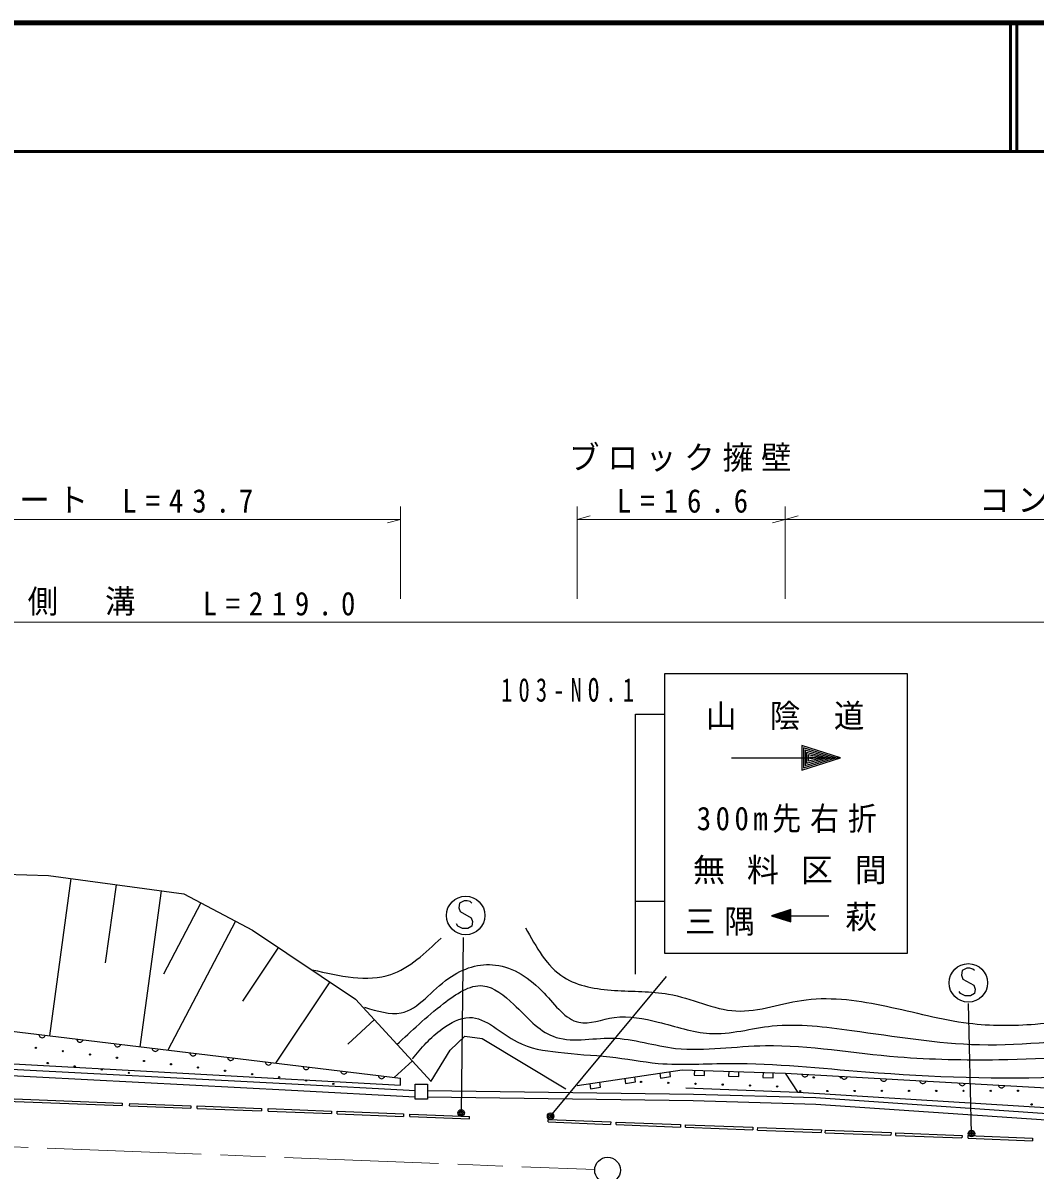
# Model space of a CAD drawing. Units: millimetres, scale not verified. Extents: x 40000 to 680000, y 20000 to 380000.
# Drawn here: x 431830 to 510670, y 290679 to 380000 of the extents above; entities that cross this region are included whole.
import ezdxf
from ezdxf.enums import TextEntityAlignment as Align

# ---------------------------------------------------------------- set-up
doc = ezdxf.new("R2010")
doc.units = ezdxf.units.MM
doc.header["$LTSCALE"] = 1000
doc.linetypes.add('CHAIN', pattern=[18.5, 12, -1.5, 3.5, -1.5])
for name, color, linetype, lineweight in [('M-BGD', 7, 'Continuous', 25), ('M-BMK', 2, 'CHAIN', 13), ('M-BMK-SRVR', 3, 'Continuous', 25), ('M-STR-HTXT', 7, 'Continuous', 13), ('M-STR-STRC', 7, 'Continuous', 25), ('M-TTL', 2, 'Continuous', 140), ('M-TTL-LINE', 7, 'Continuous', 50)]:
    doc.layers.add(name, color=color, linetype=linetype, lineweight=lineweight)
doc.styles.add('ＭＳ ゴシック', font='')
doc.styles.get('ＭＳ ゴシック').set_extended_font_data('MS Gothic')

msp = doc.modelspace()

# ---------------------------------------------------------------- linework, layer by layer
at = {"layer": 'M-BGD'}
for p, q in [((435567, 313380), (433893, 301129)), ((439080, 312900), (438247, 306802)), ((442594, 312420), (440935, 300280)), ((445693, 311476), (442791, 305941)), ((448377, 310069), (443107, 300018)), ((451726, 308023), (448927, 303838)), ((455739, 305338), (451502, 299005)), ((417166, 303147), (461235, 297831)), ((459218, 302392), (457140, 300484)), ((462164, 299184), (460754, 297889)), ((385003, 297776), (439555, 295694)), ((385010, 297976), (439562, 295894)), ((491217, 298235), (492199, 296729)), ((492199, 296729), (483454, 297056)), ((439562, 295894), (439555, 295694)), ((440143, 295672), (440150, 295871)), ((440143, 295672), (444906, 295490)), ((440150, 295871), (444913, 295690)), ((444913, 295690), (444906, 295490)), ((445403, 295471), (445411, 295671)), ((445411, 295671), (450409, 295480)), ((445403, 295471), (450401, 295280)), ((450409, 295480), (450401, 295280)), ((450922, 295260), (450929, 295460)), ((450922, 295260), (455866, 295071)), ((450929, 295460), (455873, 295271)), ((455873, 295271), (455866, 295071)), ((456295, 295055), (456303, 295255)), ((456295, 295055), (461474, 294857)), ((456303, 295255), (461482, 295057)), ((461482, 295057), (461474, 294857)), ((461972, 294838), (461979, 295038)), ((461972, 294838), (466606, 294661)), ((461979, 295038), (466614, 294861)), ((466606, 294661), (466614, 294861)), ((472745, 294422), (472753, 294622)), ((472745, 294422), (477604, 294234)), ((472753, 294622), (477612, 294434)), ((477612, 294434), (477604, 294234)), ((478034, 294218), (478041, 294418)), ((478034, 294218), (483054, 294024)), ((478041, 294418), (483062, 294224)), ((483062, 294224), (483054, 294024)), ((483439, 294010), (483447, 294209)), ((483439, 294010), (488677, 293808)), ((483447, 294209), (488684, 294007)), ((488684, 294007), (488677, 293808)), ((489061, 293793), (489069, 293993)), ((489069, 293993), (494022, 293802)), ((489061, 293793), (494014, 293602)), ((494022, 293802), (494014, 293602)), ((494331, 293590), (494338, 293789)), ((494331, 293590), (499442, 293393)), ((494338, 293789), (499449, 293592)), ((499449, 293592), (499442, 293393)), ((499826, 293378), (499834, 293578)), ((499826, 293378), (504974, 293179)), ((499834, 293578), (504981, 293379)), ((504981, 293379), (504974, 293179)), ((505449, 293161), (505456, 293361)), ((505449, 293161), (510469, 292967)), ((505456, 293361), (510477, 293167)), ((510477, 293167), (510469, 292967))]:
    msp.add_line(p, q, dxfattribs=at)
for points in [[(403915, 304919), (405750, 306811), (414523, 311787), (425364, 313882), (433810, 313621), (444351, 312180), (449720, 309365), (457745, 303996), (463638, 297580)], [(386272, 302376), (386272, 300450), (417628, 299218), (429185, 299064), (461235, 297292), (461235, 297831)], [(358310, 301345), (382026, 299996), (417460, 298647), (428899, 298647), (452785, 297389), (462409, 296878)], [(433077, 301228), (433089, 301166), (433113, 301112), (433157, 301057), (433203, 301021), (433260, 300994), (433339, 300984), (433401, 300997), (433455, 301021), (433510, 301065), (433546, 301111), (433573, 301168)], [(463633, 297590), (465105, 300022), (466256, 301110), (467600, 300918), (474128, 297014)], [(358282, 300846), (382003, 299496), (417450, 298147), (428886, 298147), (452758, 296890), (462383, 296378)], [(436015, 300873), (436027, 300811), (436051, 300758), (436095, 300702), (436141, 300667), (436198, 300640), (436277, 300630), (436339, 300643), (436393, 300667), (436448, 300710), (436484, 300756), (436511, 300813)], [(438952, 300519), (438965, 300457), (438989, 300404), (439033, 300348), (439079, 300312), (439136, 300285), (439215, 300276), (439277, 300288), (439330, 300312), (439386, 300356), (439422, 300402), (439449, 300459)], [(441890, 300164), (441903, 300102), (441927, 300049), (441971, 299994), (442017, 299958), (442074, 299931), (442153, 299921), (442215, 299934), (442268, 299958), (442324, 300001), (442360, 300047), (442387, 300105)], [(444828, 299810), (444841, 299748), (444865, 299695), (444908, 299639), (444955, 299603), (445012, 299576), (445091, 299567), (445153, 299580), (445206, 299603), (445262, 299647), (445298, 299693), (445325, 299750)], [(447766, 299456), (447779, 299394), (447803, 299340), (447846, 299285), (447892, 299249), (447950, 299222), (448029, 299212), (448091, 299225), (448144, 299249), (448200, 299293), (448236, 299339), (448263, 299396)], [(450704, 299101), (450717, 299039), (450741, 298986), (450784, 298930), (450830, 298895), (450888, 298868), (450967, 298858), (451029, 298871), (451082, 298894), (451138, 298938), (451174, 298984), (451201, 299041)], [(453642, 298747), (453655, 298685), (453679, 298632), (453722, 298576), (453768, 298540), (453826, 298513), (453905, 298504), (453967, 298516), (454020, 298540), (454076, 298584), (454112, 298630), (454139, 298687)], [(456580, 298392), (456593, 298330), (456617, 298277), (456660, 298222), (456706, 298186), (456763, 298159), (456843, 298149), (456905, 298162), (456958, 298186), (457014, 298229), (457049, 298275), (457077, 298333)], [(475008, 297252), (483192, 298496), (491217, 298235)], [(481432, 298229), (481492, 297834), (482283, 297954), (482223, 298349)], [(484129, 298466), (484116, 298066), (484916, 298040), (484929, 298440)], [(486805, 298379), (486792, 297979), (487591, 297953), (487604, 298352)], [(491217, 298235), (515704, 296860), (566875, 296925), (576866, 298363)], [(459518, 298038), (459531, 297976), (459555, 297923), (459598, 297867), (459644, 297831), (459701, 297804), (459781, 297795), (459843, 297807), (459896, 297831), (459952, 297875), (459987, 297921), (460014, 297978)], [(475976, 297400), (476036, 297004), (476827, 297124), (476767, 297520)], [(478704, 297814), (478764, 297419), (479555, 297539), (479495, 297935)], [(489480, 298291), (489467, 297891), (490266, 297865), (490279, 298265)], [(492498, 298163), (492515, 298102), (492542, 298050), (492589, 297997), (492637, 297965), (492696, 297941), (492776, 297937), (492837, 297953), (492888, 297980), (492941, 298028), (492974, 298076), (492997, 298135)], [(495559, 297991), (495575, 297930), (495602, 297878), (495650, 297825), (495698, 297793), (495757, 297769), (495837, 297765), (495898, 297781), (495949, 297809), (496002, 297856), (496035, 297904), (496058, 297963)], [(498620, 297819), (498636, 297758), (498663, 297706), (498710, 297654), (498759, 297621), (498817, 297597), (498897, 297593), (498958, 297610), (499010, 297637), (499063, 297684), (499095, 297732), (499119, 297791)], [(501680, 297647), (501697, 297586), (501724, 297534), (501771, 297482), (501819, 297449), (501878, 297426), (501958, 297421), (502019, 297438), (502071, 297465), (502124, 297512), (502156, 297560), (502180, 297619)], [(504741, 297475), (504758, 297414), (504785, 297363), (504832, 297310), (504880, 297277), (504939, 297254), (505019, 297249), (505080, 297266), (505132, 297293), (505184, 297340), (505217, 297388), (505240, 297447)], [(463357, 296878), (484051, 296599), (493604, 296319), (515381, 294830), (549120, 294086), (557338, 294226), (569827, 294876), (576886, 295803)], [(576928, 296142), (567857, 295157), (548964, 295092), (548833, 294568), (515245, 295288), (492199, 296729)], [(507802, 297303), (507819, 297242), (507846, 297191), (507893, 297138), (507941, 297105), (508000, 297082), (508080, 297077), (508141, 297094), (508192, 297121), (508245, 297168), (508278, 297217), (508301, 297275)], [(463350, 296378), (484041, 296099), (493580, 295820), (515358, 294331), (549119, 293586), (557355, 293726), (569873, 294377), (576952, 295307)]]:
    msp.add_lwpolyline(points, dxfattribs=at)
msp.add_lwpolyline([(463350, 296195), (462383, 296195), (462383, 297356), (463350, 297356)], close=True, dxfattribs=at)
for centre in [(432835, 300189), (434941, 299934), (437047, 299680), (439153, 299426), (433761, 299008), (435867, 298754), (437973, 298500), (441259, 299172), (443365, 298918), (445471, 298664), (447577, 298410), (440079, 298246), (449683, 298156), (451789, 297902), (453895, 297648), (456001, 297394), (479977, 297540), (482097, 297471), (484217, 297402), (493428, 297892), (495550, 297895), (486337, 297333), (488458, 297263), (490578, 297194), (492369, 296830), (494491, 296833), (496612, 296835), (498733, 296838), (500854, 296841), (502976, 296843), (505097, 296846), (507218, 296849), (509340, 296852), (510402, 295792)]:
    msp.add_circle(centre, 50, dxfattribs=at)
for points, knots in [([(470979, 309549), (471811, 308038), (472643, 306526), (473965, 305688), (475066, 304991), (476507, 304760), (477899, 304668), (479350, 304573), (480746, 304629), (482124, 304377), (483905, 304067), (485617, 303164), (487369, 303066), (489164, 302982), (490993, 303708), (492833, 303940), (494922, 304193), (497031, 303879), (499098, 303430), (501249, 303003), (503351, 302377), (505508, 302119), (507215, 301897), (508955, 301917), (510680, 302046), (512876, 302209), (515049, 302596), (517237, 302701), (520501, 302893), (523782, 302464), (527071, 302483), (530455, 302474), (533872, 302805), (537051, 303940), (539822, 304839), (542369, 306262), (545329, 307145), (546719, 307560), (548201, 307856), (549482, 307509), (550817, 307149), (551934, 306091), (553051, 305033)], [0, 0, 0, 0, 1, 1, 1, 2, 2, 2, 3, 3, 3, 4, 4, 4, 5, 5, 5, 6, 6, 6, 7, 7, 7, 8, 8, 8, 9, 9, 9, 10, 10, 10, 11, 11, 11, 12, 12, 12, 13, 13, 13, 14, 14, 14, 14]), ([(454363, 306271), (456509, 305782), (458656, 305293), (460482, 305907), (461927, 306393), (463171, 307570), (464415, 308748)], [0, 0, 0, 0, 1, 1, 1, 2, 2, 2, 2]), ([(458442, 303357), (459435, 303054), (460429, 302750), (461283, 302920), (462647, 303191), (463657, 304668), (464998, 305615), (466103, 306396), (467433, 306816), (468641, 306635), (470037, 306515), (471321, 305596), (472429, 304450), (473322, 303506), (474089, 302399), (475124, 302192), (475945, 302010), (476937, 302425), (477892, 302556), (479066, 302714), (480194, 302482), (481316, 302192), (482663, 301876), (483982, 301392), (485323, 301317), (486930, 301215), (488566, 301725), (490203, 301900), (492267, 302109), (494335, 301830), (496395, 301536), (499724, 301115), (503028, 300525), (506349, 300443), (509883, 300343), (513433, 300888), (516985, 301026), (520110, 301167), (523224, 301061), (526382, 301026), (529836, 300964), (533367, 300869), (536581, 301900), (539441, 302707), (542015, 304252), (545005, 305543), (546286, 306087), (547625, 306569), (548939, 306344), (549867, 306184), (550784, 305672), (551415, 304960), (551802, 304524), (552082, 304013), (552362, 303503)], [0, 0, 0, 0, 1, 1, 1, 2, 2, 2, 3, 3, 3, 4, 4, 4, 5, 5, 5, 6, 6, 6, 7, 7, 7, 8, 8, 8, 9, 9, 9, 10, 10, 10, 11, 11, 11, 12, 12, 12, 13, 13, 13, 14, 14, 14, 15, 15, 15, 16, 16, 16, 17, 17, 17, 18, 18, 18, 18]), ([(460959, 300443), (462087, 301510), (463216, 302578), (464601, 303648), (465559, 304390), (466641, 305133), (467660, 305033), (468514, 304949), (469325, 304274), (470064, 303576), (471103, 302588), (471985, 301530), (473124, 301099), (474452, 300555), (476136, 300973), (477713, 300953), (479426, 300904), (481027, 300353), (482667, 300152), (484978, 299945), (487326, 300324), (489660, 300370), (493112, 300413), (496536, 299789), (499978, 299496), (502596, 299294), (505222, 299238), (507846, 299278), (511658, 299338), (515459, 299693), (519283, 299715), (522882, 299747), (526494, 299488), (530064, 299788), (534011, 299968), (537916, 300494), (541694, 302337), (543998, 303424), (546208, 304968), (548687, 304741), (549274, 304688), (549876, 304535), (550362, 304231), (551051, 303801), (551508, 303069), (551965, 302337)], [0, 0, 0, 0, 1, 1, 1, 2, 2, 2, 3, 3, 3, 4, 4, 4, 5, 5, 5, 6, 6, 6, 7, 7, 7, 8, 8, 8, 9, 9, 9, 10, 10, 10, 11, 11, 11, 12, 12, 12, 13, 13, 13, 14, 14, 14, 15, 15, 15, 15]), ([(462164, 299351), (462864, 300179), (463564, 301007), (464495, 301682), (465141, 302150), (465897, 302544), (466607, 302556), (467903, 302577), (469045, 301324), (470323, 300662), (471342, 300130), (472433, 299976), (473528, 299860), (474859, 299674), (476202, 299644), (477535, 299496), (478803, 299360), (480058, 299101), (481323, 298986), (483181, 298834), (485060, 298974), (486932, 298986), (490454, 299002), (493957, 298605), (497468, 298331), (502683, 297948), (507912, 297690), (513131, 297966), (516094, 298147), (519054, 298543), (522018, 298476), (525248, 298411), (528477, 297811), (531707, 297821), (534685, 297781), (537670, 298152), (540568, 299059), (542130, 299548), (543667, 300194), (545230, 300298), (546934, 300411), (548668, 299881), (550402, 299351)], [0, 0, 0, 0, 1, 1, 1, 2, 2, 2, 3, 3, 3, 4, 4, 4, 5, 5, 5, 6, 6, 6, 7, 7, 7, 8, 8, 8, 9, 9, 9, 10, 10, 10, 11, 11, 11, 12, 12, 12, 13, 13, 13, 14, 14, 14, 14])]:
    msp.add_open_spline(points, degree=3, knots=knots, dxfattribs=at)
at = {"layer": 'M-BMK'}
msp.add_line((378272, 294565), (476370, 290712), dxfattribs=at)
at = {"layer": 'M-BMK-SRVR'}
msp.add_circle((477369, 290672), 1000, dxfattribs=at)
at = {"layer": 'M-STR-HTXT'}
for p, q in [((461235, 342343), (461235, 335164)), ((475008, 335164), (475008, 342343)), ((491217, 342343), (491217, 335164)), ((417166, 341343), (461235, 341343)), ((461235, 341343), (460235, 341063)), ((475008, 341343), (476008, 341623)), ((475008, 341343), (491217, 341343)), ((491217, 341343), (490217, 341063)), ((491217, 341343), (492217, 341623)), ((491217, 341343), (575658, 341343)), ((358310, 333343), (575883, 333343))]:
    msp.add_line(p, q, dxfattribs=at)
at = {"layer": 'M-STR-STRC'}
for p, q in [((487033, 322775), (495515, 322775)), ((479544, 311610), (481839, 311610)), ((466115, 308787), (465965, 295127)), ((472930, 294877), (481955, 305756)), ((505719, 293518), (505479, 303639))]:
    msp.add_line(p, q, dxfattribs=at)
for points in [[(500708, 307542), (481839, 307542), (481839, 329353), (500708, 329353)], [(495515, 322775), (492515, 323735), (492515, 321815)], [(495155, 322775), (492635, 323555), (492635, 321995)], [(494795, 322775), (492755, 323375), (492755, 322175)], [(494435, 322775), (492875, 323195), (492875, 322355)], [(494075, 322775), (492995, 323015), (492995, 322535)], [(493595, 322775), (493115, 322835), (493115, 322715)], [(490149, 310485), (491649, 310005), (491649, 310965)], [(490329, 310485), (491589, 310095), (491589, 310875)], [(490509, 310485), (491529, 310185), (491529, 310785)], [(490689, 310485), (491469, 310275), (491469, 310695)], [(490869, 310485), (491409, 310365), (491409, 310605)], [(491109, 310485), (491349, 310455), (491349, 310515)]]:
    msp.add_lwpolyline(points, close=True, dxfattribs=at)
for points in [[(479544, 305928), (479544, 326187), (481839, 326187)], [(466796, 311463), (466676, 311583), (466436, 311643), (466196, 311643), (465836, 311463), (465776, 311103), (465896, 310803), (466736, 310323), (466856, 310023), (466796, 309663), (466496, 309483), (466076, 309483), (465716, 309663), (465596, 309843)], [(490149, 310485), (491187, 310485), (494594, 310485)], [(505952, 306214), (505832, 306334), (505592, 306394), (505352, 306394), (504992, 306214), (504932, 305854), (505052, 305554), (505892, 305074), (506012, 304774), (505952, 304414), (505652, 304234), (505232, 304234), (504872, 304414), (504752, 304594)]]:
    msp.add_lwpolyline(points, dxfattribs=at)
for centre, radius in [((466316, 310503), 1500), ((505472, 305254), 1500), ((465965, 295127), 250), ((465965, 295127), 150), ((465965, 295127), 50), ((472930, 294877), 250), ((472930, 294877), 150), ((472930, 294877), 50), ((505719, 293518), 250), ((505719, 293518), 150), ((505719, 293518), 50)]:
    msp.add_circle(centre, radius, dxfattribs=at)
at = {"layer": 'M-TTL'}
msp.add_line((680000, 380000), (40000, 380000), dxfattribs=at)
at = {"layer": 'M-TTL-LINE'}
for p, q in [((508747, 380000), (508747, 370000)), ((509247, 380000), (509247, 370000)), ((40000, 370000), (680000, 370000))]:
    msp.add_line(p, q, dxfattribs=at)

# ---------------------------------------------------------------- texts
at = {"layer": 'M-STR-HTXT', "char_height": 1833, "attachment_point": 7, "style": 'ＭＳ ゴシック'}
for s, insert in [('\\T1.26;\\W0.95;ブロック擁壁', (474362, 345038)), ('\\T1.26;\\W0.95;コンクリート', (419572, 341843)), ('\\T1.26;\\W0.95;コンクリート', (506310, 341843)), ('\\T1.62;\\W0.9;L=43.7', (439563, 341843)), ('\\T1.62;\\W0.9;L=16.6', (478102, 341843)), ('\\T1.27;\\W0.95;側\u3000溝', (432191, 333843)), ('\\T1.6;\\W0.9;L=219.0', (445830, 333843))]:
    msp.add_mtext(s, dxfattribs=dict(at, insert=insert))
at = {"layer": 'M-STR-STRC', "style": 'ＭＳ ゴシック'}
msp.add_text('萩', height=1833, dxfattribs=at).set_placement((495880, 308927), align=Align.BOTTOM_LEFT)
at = {"layer": 'M-STR-STRC', "char_height": 1833, "attachment_point": 7, "style": 'ＭＳ ゴシック'}
for s, insert in [('\\T1.55;\\W0.7;103-NO.1', (469080, 327124)), ('\\T2.1;\\W0.95;山陰道', (485024, 324927)), ('\\T1.31;\\W0.9;300m先右折', (484315, 316927)), ('\\T1.68;無料区間', (484024, 312927)), ('\\T1.29;\\W0.95;三隅', (483397, 308927))]:
    msp.add_mtext(s, dxfattribs=dict(at, insert=insert))

doc.saveas('drawing.dxf')
